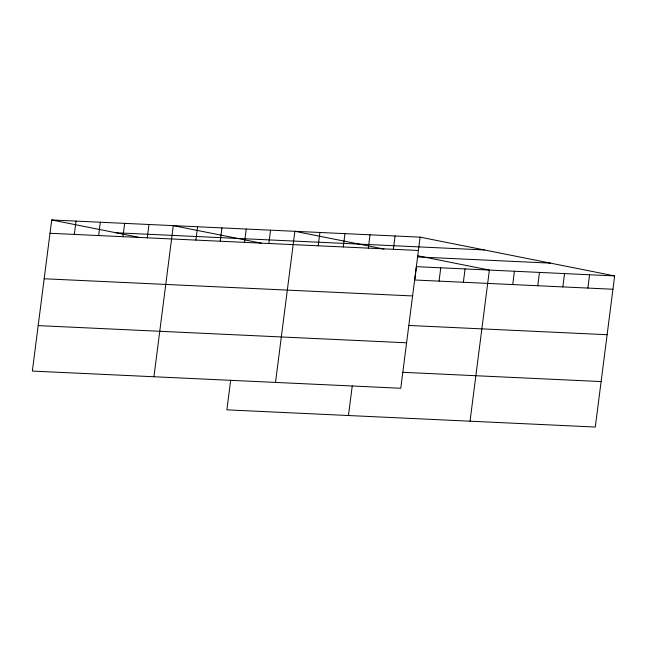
<?xml version="1.0" encoding="UTF-8"?>
<svg xmlns="http://www.w3.org/2000/svg" width="647" height="647" viewBox="0 0 647 647"><rect width="100%" height="100%" fill="white"/><g stroke="black" fill="none" stroke-linecap="round" stroke-linejoin="round"><path stroke-width="0.97" d="M420.121 237.15L51.711 219.964L32.35 371.079L400.768 388.265L420.121 237.15L614.65 275.921L595.289 427.036L226.879 409.85L230.672 380.193M74.316 234.416L76.022 221.096M98.635 235.557L100.342 222.228M122.946 236.689L124.653 223.361M147.265 237.821L148.972 224.501M153.929 376.756L173.283 225.633L261.445 243.199M195.895 240.094L197.602 226.765M220.206 241.226L221.913 227.898M244.526 242.358L246.232 229.038M268.837 243.498L270.551 230.17M275.501 382.426L294.862 231.302L383.978 249.063M318.211 245.795L319.917 232.475M343.258 246.968L344.964 233.64M368.313 248.133L370.019 234.812M348.45 415.528L352.251 385.871M393.368 249.305L395.074 235.977M439.054 281.13L440.761 267.809M463.365 282.262L465.072 268.942M470.029 421.197L489.391 270.074L417.525 255.751M512.731 284.567L514.438 271.247M537.786 285.739L539.493 272.411M562.841 286.904L564.548 273.584M587.888 288.077L589.595 274.749M115.902 232.758L484.32 249.944M50.005 233.284L418.415 250.47M417.412 256.916L550.46 263.127M614.65 275.921L416.442 266.669L414.735 279.997L612.944 289.241M44.174 278.76L412.592 295.946M408.912 325.465L607.121 334.717M38.173 325.611L406.591 342.797M402.911 372.316L601.12 381.568M51.711 219.964L139.865 237.53"/></g></svg>
